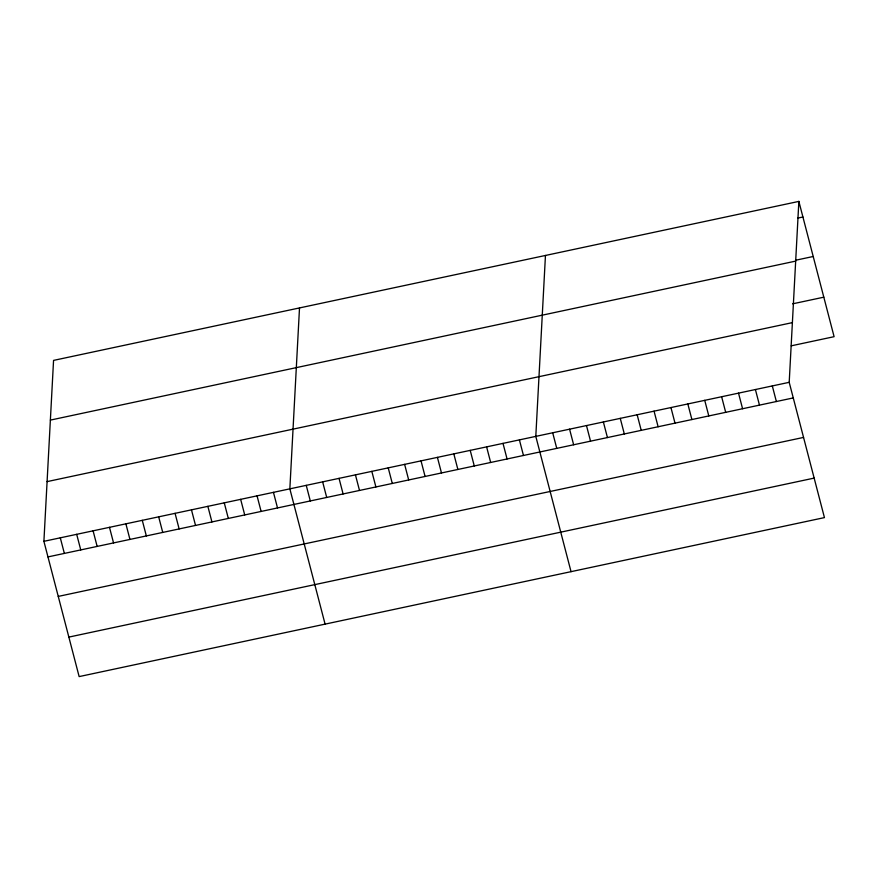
<?xml version="1.0" encoding="UTF-8"?>
<svg xmlns="http://www.w3.org/2000/svg" width="878" height="878" viewBox="0 0 878 878"><rect width="100%" height="100%" fill="white"/><g stroke="black" fill="none" stroke-linecap="round" stroke-linejoin="round"><path stroke-width="1.32" d="M798.859 201.402L789.201 382.325L824.442 517.603L79.141 676.598L43.9 541.32L53.558 360.397L798.859 201.402L834.1 336.68L791.221 345.833M299.508 307.926L289.85 488.848L325.09 624.137M545.457 255.454L535.799 436.388L571.04 571.666M797.729 218.106L802.92 216.998M796.313 260.097L813.215 256.486M50.375 420.101L795.677 261.106M792.625 303.832L823.816 297.181M47.094 481.616L792.384 322.621M43.9 541.32L789.201 382.325M47.961 556.915L793.262 397.921M58.255 596.414L803.546 437.42M68.846 637.099L814.147 478.104M772.311 385.925L776.371 401.52M755.409 389.536L759.47 405.131M738.519 393.135L742.579 408.731M721.628 396.735L725.689 412.331M704.738 400.346L708.798 415.942M687.836 403.946L691.897 419.541M670.946 407.557L675.006 423.141M654.055 411.156L658.116 426.752M637.154 414.756L641.225 430.352M620.263 418.367L624.324 433.962M603.373 421.967L607.433 437.562M586.482 425.567L590.543 441.162M569.581 429.177L573.641 444.773M552.69 432.777L556.751 448.373M519.403 439.878L523.464 455.473M503.006 443.379L507.067 458.974M486.61 446.88L490.67 462.476M470.213 450.37L474.274 465.966M453.816 453.871L457.877 469.467M437.42 457.372L441.48 472.968M421.023 460.873L425.084 476.458M404.626 464.363L408.687 479.959M388.23 467.864L392.29 483.46M371.833 471.365L375.894 486.961M355.436 474.855L359.497 490.451M339.04 478.356L343.1 493.952M322.643 481.857L326.704 497.453M306.246 485.358L310.307 500.943M273.453 492.349L277.514 507.945M257.056 495.85L261.117 511.435M240.66 499.341L244.721 514.936M224.263 502.842L228.324 518.437M207.867 506.343L211.927 521.938M191.47 509.844L195.531 525.428M175.073 513.334L179.134 528.929M158.677 516.835L162.737 532.43M142.28 520.336L146.341 535.92M125.883 523.826L129.944 539.421M109.487 527.327L113.547 542.922M93.09 530.828L97.151 546.423M76.693 534.329L80.754 549.913M60.297 537.819L64.357 553.414"/></g></svg>
